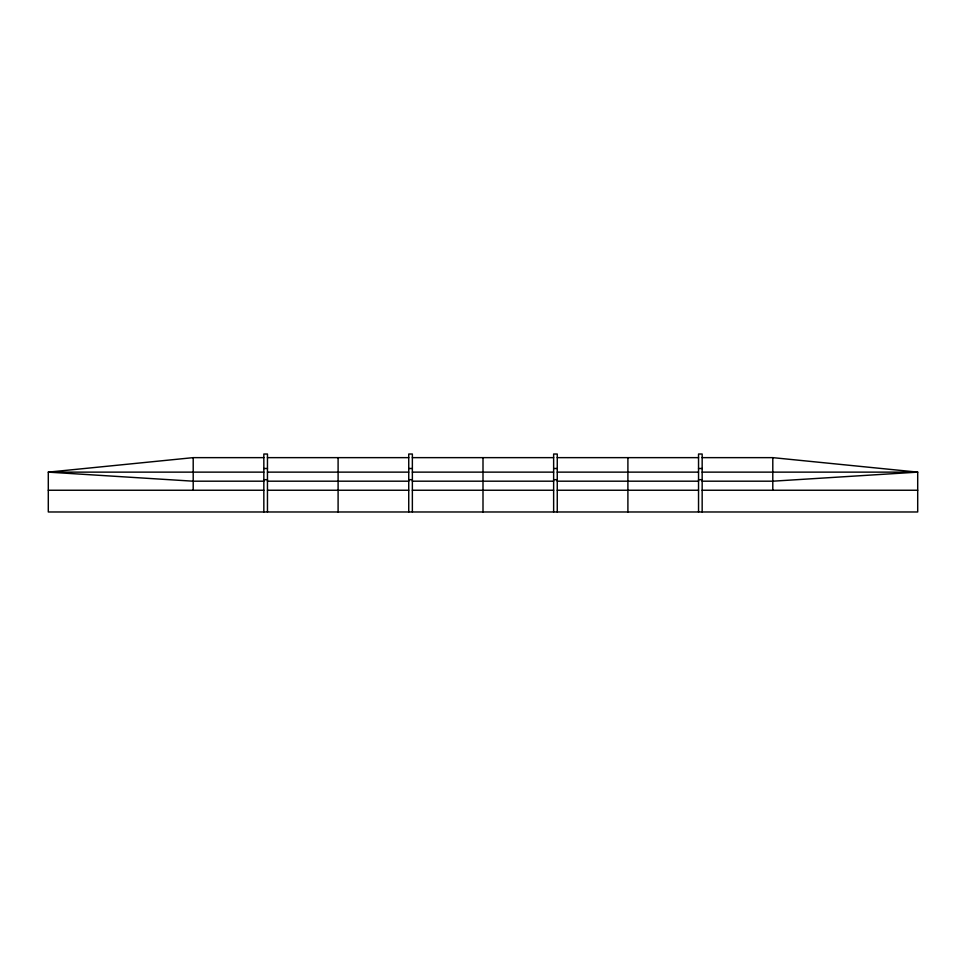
<?xml version="1.0" encoding="UTF-8"?>
<svg xmlns="http://www.w3.org/2000/svg" width="966" height="966" viewBox="0 0 966 966"><rect width="100%" height="100%" fill="white"/><g stroke="black" fill="none" stroke-linecap="round" stroke-linejoin="round"><path stroke-width="1.45" d="M263.839 457.642L193.2 457.642L48.3 472.132L48.3 511.98L917.7 511.98L917.7 472.132L772.8 457.642L702.161 457.642M267.461 457.642L408.739 457.642M412.361 457.642L553.639 457.642M557.261 457.642L698.539 457.642M263.839 468.51L267.461 468.51M408.739 468.51L412.361 468.51M553.639 468.51L557.261 468.51M698.539 468.51L702.161 468.51M263.839 472.132L48.3 472.132L193.2 481.189L263.839 481.189M267.461 472.132L408.739 472.132M412.361 472.132L553.639 472.132M557.261 472.132L698.539 472.132M702.161 472.132L917.7 472.132L772.8 481.189L702.161 481.189M263.839 479.691L267.461 479.691M408.739 479.691L412.361 479.691M553.639 479.691L557.261 479.691M698.539 479.691L702.161 479.691M267.461 481.189L408.739 481.189M412.361 481.189L553.639 481.189M557.261 481.189L698.539 481.189M48.3 490.245L263.839 490.245M267.461 490.245L408.739 490.245M412.361 490.245L553.639 490.245M557.261 490.245L698.539 490.245M702.161 490.245L917.7 490.245M772.8 457.642L772.8 490.245M702.161 511.98L702.161 454.02L698.539 454.02L698.539 511.98M627.9 457.642L627.9 511.98M557.261 511.98L557.261 454.02L553.639 454.02L553.639 511.98M483 457.642L483 511.98M412.361 511.98L412.361 454.02L408.739 454.02L408.739 511.98M338.1 457.642L338.1 511.98M267.461 511.98L267.461 454.02L263.839 454.02L263.839 511.98M193.2 457.642L193.2 490.245"/></g></svg>
